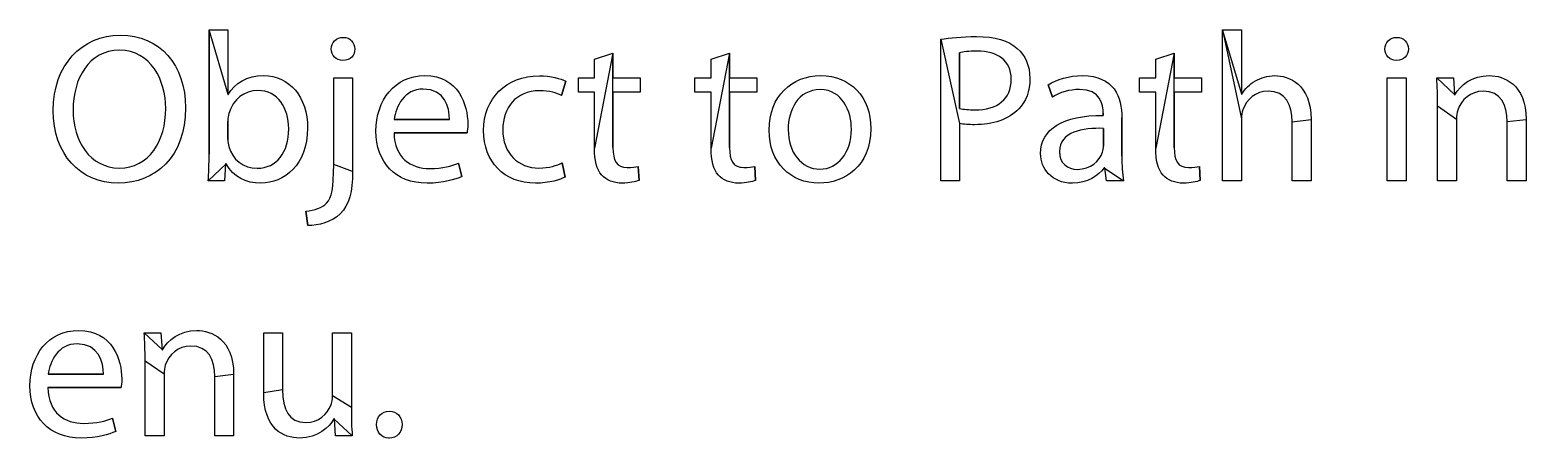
# Model space of a CAD drawing. Extents: x 1 to 901, y -2 to 434.
# Drawn here: x 810.2 to 889.4, y 301.2 to 322.8 of the extents above; entities that cross this region are included whole.
import ezdxf

# ---------------------------------------------------------------- set-up
doc = ezdxf.new("R2010")
doc.units = 0
doc.layers.add('Design_Template', color=7, linetype='CONTINUOUS')

msp = doc.modelspace()

# ---------------------------------------------------------------- linework, layer by layer
at = {"layer": 'Design_Template', "color": 7}
for points in [[(819.730977, 316.211446), (819.730977, 322.785553), (819.730977, 322.785553), (819.730977, 322.785553), (819.732602, 322.785553)], [(819.732602, 322.785553), (820.724128, 322.785553), (820.724128, 319.369745), (820.74443, 319.369745)], [(859.44159, 317.842338), (859.44159, 314.808381), (858.451687, 314.808381), (858.451687, 322.292194), (858.451687, 322.292194), (858.451687, 322.292194), (858.454123, 322.292194)], [(873.370066, 322.785553), (874.368902, 322.785553), (874.368902, 319.392207), (874.390828, 319.392207)], [(874.371338, 318.090221), (874.371338, 314.809184), (873.372503, 314.809184), (873.372503, 322.785553), (873.372503, 322.785553), (873.372503, 322.785553), (873.370066, 322.785553)], [(827.440688, 321.775571), (827.440688, 321.775571), (827.440688, 321.775571)], [(840.127523, 316.528319), (840.127523, 319.494087), (839.274046, 319.494087), (839.274046, 320.24656), (840.127523, 320.24656), (840.127523, 321.246915), (841.106056, 321.55015), (841.106056, 321.55015), (841.106056, 321.55015)], [(841.106056, 321.55015), (841.106056, 320.24656), (842.541781, 320.24656), (842.541781, 319.494087), (841.106056, 319.494087), (841.106056, 316.562011)], [(846.300813, 316.528319), (846.300813, 319.494087), (845.445712, 319.494087), (845.445712, 320.24656), (846.300813, 320.24656), (846.300813, 321.246915), (847.279347, 321.55015), (847.279347, 321.55015), (847.279347, 321.55015)], [(847.279347, 321.55015), (847.279347, 320.24656), (848.713447, 320.24656), (848.713447, 319.494087), (847.279347, 319.494087), (847.279347, 316.562011)], [(859.444026, 321.583041), (859.444026, 318.638932), (859.444026, 318.638932)], [(869.834351, 316.528319), (869.834351, 319.494087), (868.980875, 319.494087), (868.980875, 320.24656), (869.834351, 320.24656), (869.834351, 321.246915), (870.812885, 321.55015), (870.812885, 321.55015), (870.812885, 321.55015)], [(870.812885, 321.55015), (870.812885, 320.24656), (872.246986, 320.24656), (872.246986, 319.494087), (870.812885, 319.494087), (870.812885, 316.562011)], [(883.204942, 321.775571), (883.204942, 321.775571)], [(826.327352, 315.674768), (826.327352, 320.248164), (827.327811, 320.248164), (827.327811, 315.292916)], [(838.607344, 320.078096), (838.382403, 319.314392)], [(882.089981, 314.807579), (882.089981, 320.245758), (883.090441, 320.245758), (883.090441, 314.807579), (882.089981, 314.807579), (882.089981, 314.807579)], [(884.703195, 320.245758), (885.59159, 320.245758), (885.64681, 319.347283), (885.668736, 319.347283)], [(864.365118, 319.233369), (864.138553, 319.884763)], [(812.536114, 318.549887), (812.536114, 318.549887), (812.536114, 318.549887)], [(818.486087, 318.672625), (818.486087, 318.672625), (818.486087, 318.672625)], [(867.050605, 318.267509), (867.050605, 318.379818)], [(885.751566, 318.076583), (885.751566, 314.806777), (884.751106, 314.806777), (884.751106, 318.773703), (884.751106, 318.773703), (884.751106, 318.773703), (884.749482, 318.773703)], [(820.72494, 317.965076), (820.72494, 316.987985), (820.72494, 316.987985), (820.72494, 316.987985), (820.722504, 316.987985)], [(829.532558, 318.054923), (832.455979, 318.054923), (832.455979, 318.054923), (832.455979, 318.054923)], [(854.751124, 317.572795), (854.751124, 317.572795), (854.751124, 317.572795)], [(867.073343, 316.639826), (867.073343, 317.583224), (867.073343, 317.583224), (867.073343, 317.583224)], [(868.040508, 318.143969), (868.040508, 316.11117), (868.040508, 316.11117), (868.040508, 316.11117), (868.040508, 316.11117)], [(878.054848, 318.044495), (878.054848, 314.808381), (877.054389, 314.808381), (877.054389, 317.932988)], [(889.433452, 318.054121), (889.433452, 314.806777), (888.434617, 314.806777), (888.434617, 317.941812)], [(833.388225, 317.347375), (829.521189, 317.347375), (829.521189, 317.347375), (829.521189, 317.347375)], [(850.381421, 317.515839), (850.381421, 317.515839)], [(820.628305, 315.705252), (820.595011, 315.705252), (820.548723, 314.806777), (819.68469, 314.806777)], [(832.932659, 315.740549), (833.104004, 315.032198)], [(838.415697, 315.752582), (838.584606, 315.009736), (838.584606, 315.009736), (838.584606, 315.009736)], [(842.438649, 315.572887), (842.484937, 314.831646)], [(848.610316, 315.572887), (848.656603, 314.831646)], [(868.130646, 314.807579), (867.220326, 314.807579), (867.140744, 315.492666), (867.107449, 315.492666)], [(872.145478, 315.572887), (872.190141, 314.831646)], [(824.961465, 312.437852), (824.858333, 313.211984), (824.858333, 313.211984), (824.858333, 313.211984)], [(816.298394, 306.76944), (817.185165, 306.76944), (817.242009, 305.870965), (817.263935, 305.870965)], [(822.621104, 303.588679), (822.621104, 306.768638), (823.621563, 306.768638), (823.621563, 303.757143)], [(826.260763, 303.431446), (826.260763, 306.768638), (827.261222, 306.768638), (827.261222, 302.813745), (827.261222, 302.813745), (827.261222, 302.813745)], [(817.346765, 304.600265), (817.346765, 301.330459), (816.346306, 301.330459), (816.346306, 305.297385), (816.346306, 305.297385), (816.346306, 305.297385), (816.344682, 305.297385)], [(811.216514, 304.578606), (814.139935, 304.578606), (814.139935, 304.578606), (814.139935, 304.578606)], [(821.028651, 304.577803), (821.028651, 301.330459), (820.028192, 301.330459), (820.028192, 304.465494)], [(815.074618, 303.871057), (811.205957, 303.871057), (811.205957, 303.871057), (811.205957, 303.871057), (811.205957, 303.871057)], [(814.619051, 302.264231), (814.788772, 301.55588)], [(827.30751, 301.330459), (826.419115, 301.330459), (826.363895, 302.217703), (826.341969, 302.217703)], [(829.260517, 301.206919), (829.249149, 301.206919), (829.249149, 301.206919), (829.249149, 301.206919)]]:
    msp.add_lwpolyline(points, close=True, dxfattribs=at)
for points in [[(811.47881, 318.526623), (811.47881, 320.930844), (812.990056, 322.503977), (815.039699, 322.503977)], [(815.039699, 322.503977), (817.131569, 322.505582), (818.486087, 320.921218), (818.486087, 318.672625)], [(826.199858, 321.775571), (826.199858, 322.124532), (826.459718, 322.394075), (826.835702, 322.394075)], [(826.835702, 322.394075), (827.202754, 322.393272), (827.440688, 322.12373), (827.440688, 321.775571)], [(858.454123, 322.292194), (858.931615, 322.370811), (859.556091, 322.438196), (860.352723, 322.438196)], [(860.352723, 322.438196), (861.331257, 322.438196), (862.048307, 322.21438), (862.503061, 321.809264)], [(881.966548, 321.775571), (881.966548, 322.124532), (882.226408, 322.394075), (882.591835, 322.394075)], [(882.591835, 322.394075), (882.965383, 322.393272), (883.204942, 322.12373), (883.204942, 321.775571)], [(814.992599, 321.708186), (813.354672, 321.708186), (812.536114, 320.212065), (812.536114, 318.549887)], [(817.438528, 318.629305), (817.438528, 320.135053), (816.642708, 321.708186), (814.992599, 321.708186)], [(826.815401, 321.169101), (826.439416, 321.169101), (826.199858, 321.449874), (826.199858, 321.775571)], [(827.440688, 321.775571), (827.453681, 321.449874), (827.215747, 321.169101), (826.815401, 321.169101)], [(860.376273, 321.66246), (859.943444, 321.66246), (859.613747, 321.628767), (859.444026, 321.583041)], [(862.184733, 320.178372), (862.184733, 321.178727), (861.467683, 321.66246), (860.376273, 321.66246)], [(862.503061, 321.809264), (862.923709, 321.449874), (863.1722, 320.898756), (863.1722, 320.2249)], [(882.567473, 321.169101), (882.213415, 321.169101), (881.966548, 321.438643), (881.966548, 321.775571)], [(883.204942, 321.775571), (883.21631, 321.438643), (882.965383, 321.169101), (882.567473, 321.169101)], [(820.74443, 319.369745), (821.100113, 319.976215), (821.735957, 320.369298), (822.621916, 320.369298)], [(822.621916, 320.369298), (823.986179, 320.369298), (824.953344, 319.246205), (824.940351, 317.593653)], [(828.564581, 317.43642), (828.564581, 319.077741), (829.543115, 320.369298), (831.146936, 320.369298)], [(831.146936, 320.369298), (832.945652, 320.369298), (833.423144, 318.807396), (833.423144, 317.807843)], [(834.261191, 317.470915), (834.261191, 319.145928), (835.422439, 320.359671), (837.219531, 320.359671)], [(837.219531, 320.359671), (837.812336, 320.359671), (838.334491, 320.212867), (838.607344, 320.078096)], [(849.369593, 317.482146), (849.369593, 319.302359), (850.574692, 320.3701), (852.098931, 320.3701)], [(852.098931, 320.3701), (853.681639, 320.370902), (854.751124, 319.235776), (854.751124, 317.572795)], [(860.264208, 318.560315), (861.45875, 318.560315), (862.184733, 319.133093), (862.184733, 320.178372)], [(863.1722, 320.2249), (863.1722, 319.539813), (862.96756, 318.999926), (862.580207, 318.606041)], [(864.138553, 319.884763), (864.594119, 320.176768), (865.253513, 320.368496), (865.948638, 320.368496)], [(865.948638, 320.368496), (867.629605, 320.368496), (868.040508, 319.233369), (868.040508, 318.143969)], [(874.390828, 319.392207), (874.550804, 319.673782), (874.801731, 319.920061), (875.107878, 320.089327)], [(875.107878, 320.089327), (875.40428, 320.257791), (875.756715, 320.3701), (876.132699, 320.3701)], [(876.132699, 320.3701), (876.871675, 320.3701), (878.054848, 319.920061), (878.054848, 318.044495)], [(884.749482, 318.773703), (884.749482, 319.336052), (884.738113, 319.79652), (884.703195, 320.245758)], [(885.668736, 319.347283), (885.941588, 319.864708), (886.579056, 320.369298), (887.487753, 320.369298)], [(887.487753, 320.369298), (888.250279, 320.369298), (889.433452, 319.919258), (889.433452, 318.054121)], [(822.306024, 319.583133), (821.622268, 319.583133), (820.986424, 319.122664), (820.781785, 318.369389)], [(823.944764, 317.560762), (823.944764, 318.650965), (823.375509, 319.583133), (822.306024, 319.583133)], [(831.068166, 319.662551), (830.057962, 319.662551), (829.61214, 318.740813), (829.532558, 318.054923)], [(832.455979, 318.054923), (832.468972, 318.684658), (832.196119, 319.662551), (831.068166, 319.662551)], [(837.219531, 319.572704), (835.956775, 319.572704), (835.274644, 318.651767), (835.274644, 317.516641)], [(838.382403, 319.314392), (838.142845, 319.449164), (837.765236, 319.572704), (837.219531, 319.572704)], [(852.07863, 319.628056), (850.895456, 319.628056), (850.381421, 318.549887), (850.381421, 317.515839)], [(853.727926, 317.539103), (853.727926, 318.460039), (853.261803, 319.628056), (852.07863, 319.628056)], [(865.799218, 319.638485), (865.286808, 319.638485), (864.752471, 319.481252), (864.365118, 319.233369)], [(867.050605, 318.379818), (867.050605, 318.829858), (866.927172, 319.638485), (865.799218, 319.638485)], [(875.781077, 319.551044), (875.133864, 319.551044), (874.621453, 319.101005), (874.439551, 318.562722)], [(877.054389, 317.932988), (877.054389, 318.809), (876.726316, 319.551044), (875.781077, 319.551044)], [(887.15968, 319.548637), (886.501099, 319.548637), (885.991124, 319.088169), (885.819779, 318.537051)], [(888.434617, 317.941812), (888.434617, 318.818627), (888.10492, 319.548637), (887.15968, 319.548637)], [(814.925198, 314.683237), (812.901541, 314.683237), (811.47881, 316.23471), (811.47881, 318.526623)], [(812.536114, 318.549887), (812.536114, 316.93183), (813.422885, 315.48304), (814.982043, 315.48304)], [(818.486087, 318.672625), (818.486087, 316.066246), (816.880642, 314.683237), (814.925198, 314.683237)], [(814.982043, 315.48304), (816.554193, 315.48304), (817.438528, 316.909368), (817.438528, 318.629305)], [(820.781785, 318.369389), (820.759859, 318.25708), (820.72494, 318.121507), (820.72494, 317.965076)], [(859.444026, 318.638932), (859.661659, 318.582777), (859.934511, 318.560315), (860.264208, 318.560315)], [(862.580207, 318.606041), (862.055615, 318.054923), (861.203763, 317.774952), (860.23741, 317.774952)], [(874.439551, 318.562722), (874.384331, 318.427951), (874.371338, 318.281146), (874.371338, 318.090221)], [(885.819779, 318.537051), (885.771867, 318.413511), (885.751566, 318.245047), (885.751566, 318.076583)], [(822.271105, 315.471007), (823.317852, 315.471007), (823.944764, 316.314129), (823.944764, 317.560762)], [(824.940351, 317.593653), (824.940351, 315.649899), (823.701957, 314.683237), (822.472497, 314.683237)], [(833.423144, 317.807843), (833.423144, 317.605686), (833.401218, 317.448453), (833.388225, 317.347375)], [(854.751124, 317.572795), (854.751124, 315.560854), (853.341385, 314.684039), (852.008792, 314.684039)], [(852.055892, 315.426083), (853.010876, 315.426083), (853.727926, 316.313326), (853.727926, 317.539103)], [(860.23741, 317.774952), (859.941008, 317.774952), (859.668155, 317.786183), (859.44159, 317.842338)], [(863.740643, 316.245139), (863.740643, 317.55996), (864.923816, 318.27874), (867.050605, 318.267509)], [(867.073343, 317.583224), (865.980308, 317.605686), (864.741914, 317.41476), (864.741914, 316.35825)], [(820.722504, 316.987985), (820.722504, 316.864444), (820.74443, 316.740102), (820.768792, 316.628595)], [(831.271993, 314.683237), (829.576409, 314.683237), (828.564581, 315.795901), (828.564581, 317.43642)], [(829.521189, 317.347375), (829.543115, 316.010091), (830.40796, 315.458973), (831.40842, 315.458973)], [(837.003523, 314.684039), (835.342857, 314.684039), (834.261191, 315.807935), (834.261191, 317.470915)], [(835.274644, 317.516641), (835.274644, 316.257974), (836.093202, 315.48304), (837.186236, 315.48304)], [(852.008792, 314.684039), (850.519472, 314.684039), (849.369593, 315.763011), (849.369593, 317.482146)], [(850.381421, 317.515839), (850.381421, 316.324557), (851.075734, 315.426083), (852.055892, 315.426083)], [(819.68469, 314.806777), (819.70824, 315.177398), (819.730977, 315.727714), (819.730977, 316.211446)], [(820.768792, 316.628595), (820.962062, 315.943508), (821.542686, 315.471007), (822.271105, 315.471007)], [(840.5165, 315.111617), (840.230654, 315.403621), (840.127523, 315.887353), (840.127523, 316.528319)], [(841.106056, 316.562011), (841.106056, 315.887353), (841.299327, 315.505502), (841.856401, 315.505502)], [(846.688166, 315.111617), (846.403945, 315.403621), (846.300813, 315.887353), (846.300813, 316.528319)], [(847.279347, 316.562011), (847.279347, 315.887353), (847.472618, 315.505502), (848.029692, 315.505502)], [(865.423234, 314.683237), (864.308274, 314.683237), (863.740643, 315.458973), (863.740643, 316.245139)], [(864.741914, 316.35825), (864.741914, 315.718087), (865.173119, 315.414852), (865.68553, 315.414852)], [(865.68553, 315.414852), (866.40258, 315.414852), (866.85571, 315.864089), (867.016498, 316.324557)], [(867.016498, 316.324557), (867.051417, 316.425636), (867.073343, 316.538747), (867.073343, 316.639826)], [(868.040508, 316.11117), (868.040508, 315.638668), (868.062433, 315.1782), (868.130646, 314.807579)], [(870.223329, 315.111617), (869.935859, 315.403621), (869.834351, 315.887353), (869.834351, 316.528319)], [(870.812885, 316.562011), (870.812885, 315.887353), (871.006156, 315.505502), (871.564854, 315.505502)], [(822.472497, 314.683237), (821.676676, 314.683237), (821.038396, 314.986472), (820.628305, 315.705252)], [(825.952992, 313.629936), (826.225844, 313.933171), (826.327352, 314.371979), (826.327352, 315.674768)], [(827.327811, 315.292916), (827.327811, 314.236406), (827.156466, 313.550517), (826.668418, 313.056356)], [(831.40842, 315.458973), (832.12547, 315.458973), (832.556675, 315.582514), (832.932659, 315.740549)], [(837.186236, 315.48304), (837.753867, 315.48304), (838.129852, 315.629042), (838.415697, 315.752582)], [(841.856401, 315.505502), (842.130878, 315.505502), (842.28923, 315.527963), (842.438649, 315.572887)], [(848.029692, 315.505502), (848.304168, 315.505502), (848.46252, 315.527963), (848.610316, 315.572887)], [(867.107449, 315.492666), (866.799678, 315.065891), (866.208497, 314.683237), (865.423234, 314.683237)], [(871.564854, 315.505502), (871.837707, 315.505502), (871.996059, 315.527963), (872.145478, 315.572887)], [(833.104004, 315.032198), (832.749945, 314.874965), (832.147396, 314.683237), (831.271993, 314.683237)], [(838.584606, 315.009736), (838.323122, 314.874965), (837.742498, 314.684039), (837.003523, 314.684039)], [(841.598166, 314.684841), (841.130418, 314.684841), (840.756058, 314.842074), (840.5165, 315.111617)], [(842.484937, 314.831646), (842.291666, 314.752227), (841.983895, 314.684841), (841.598166, 314.684841)], [(847.769832, 314.684841), (847.302085, 314.684841), (846.927724, 314.842074), (846.688166, 315.111617)], [(848.656603, 314.831646), (848.464957, 314.752227), (848.157185, 314.684841), (847.769832, 314.684841)], [(871.30337, 314.684841), (870.837247, 314.684841), (870.461263, 314.842074), (870.223329, 315.111617)], [(872.190141, 314.831646), (871.998495, 314.752227), (871.690724, 314.684841), (871.30337, 314.684841)], [(824.858333, 313.211984), (825.314711, 313.245677), (825.711809, 313.369218), (825.952992, 313.629936)], [(826.668418, 313.056356), (826.225844, 312.618349), (825.498237, 312.437852), (824.961465, 312.437852)], [(810.249349, 303.960102), (810.249349, 305.601423), (811.227883, 306.89298), (812.833328, 306.89298)], [(812.833328, 306.89298), (814.632044, 306.89298), (815.109536, 305.331078), (815.109536, 304.331525)], [(816.344682, 305.297385), (816.344682, 305.859734), (816.331689, 306.320203), (816.298394, 306.76944)], [(817.263935, 305.870965), (817.536788, 306.38839), (818.172632, 306.89298), (819.082952, 306.89298)], [(819.082952, 306.89298), (819.844666, 306.89298), (821.028651, 306.442941), (821.028651, 304.577803)], [(812.752122, 306.185431), (811.741918, 306.185431), (811.296096, 305.264495), (811.216514, 304.578606)], [(814.139935, 304.578606), (814.154552, 305.20834), (813.880075, 306.185431), (812.752122, 306.185431)], [(818.756504, 306.07232), (818.09711, 306.07232), (817.584699, 305.611852), (817.414978, 305.060734)], [(820.028192, 304.465494), (820.028192, 305.342309), (819.698495, 306.07232), (818.756504, 306.07232)], [(817.414978, 305.060734), (817.368691, 304.937193), (817.346765, 304.768729), (817.346765, 304.600265)], [(815.109536, 304.331525), (815.109536, 304.129368), (815.085986, 303.972135), (815.074618, 303.871057)], [(812.956762, 301.206919), (811.262802, 301.206919), (810.249349, 302.319584), (810.249349, 303.960102)], [(811.205957, 303.871057), (811.227883, 302.533774), (812.094352, 301.982656), (813.093188, 301.982656)], [(824.521327, 301.206117), (823.658918, 301.206117), (822.621104, 301.678618), (822.621104, 303.588679)], [(823.621563, 303.757143), (823.621563, 302.723897), (823.940703, 302.026777), (824.851024, 302.026777)], [(826.170624, 302.926054), (826.227468, 303.072056), (826.260763, 303.251751), (826.260763, 303.431446)], [(824.851024, 302.026777), (825.521787, 302.026777), (825.98791, 302.487245), (826.170624, 302.926054)], [(827.261222, 302.813745), (827.261222, 302.252198), (827.272591, 301.758037), (827.30751, 301.330459)], [(828.589755, 301.91527), (828.589755, 302.331617), (828.8756, 302.623621), (829.27351, 302.623621)], [(829.27351, 302.623621), (829.669796, 302.623621), (829.942649, 302.331617), (829.942649, 301.91527)], [(813.093188, 301.982656), (813.810238, 301.982656), (814.243067, 302.106196), (814.619051, 302.264231)], [(826.341969, 302.217703), (826.080485, 301.779697), (825.499861, 301.206117), (824.521327, 301.206117)], [(829.249149, 301.206919), (828.860171, 301.206919), (828.589755, 301.510956), (828.589755, 301.91527)], [(829.942649, 301.91527), (829.942649, 301.510956), (829.682789, 301.206919), (829.260517, 301.206919)], [(814.788772, 301.55588), (814.436337, 301.398647), (813.833788, 301.206919), (812.956762, 301.206919)]]:
    msp.add_open_spline(points, degree=3, dxfattribs=at)

doc.saveas('drawing.dxf')
